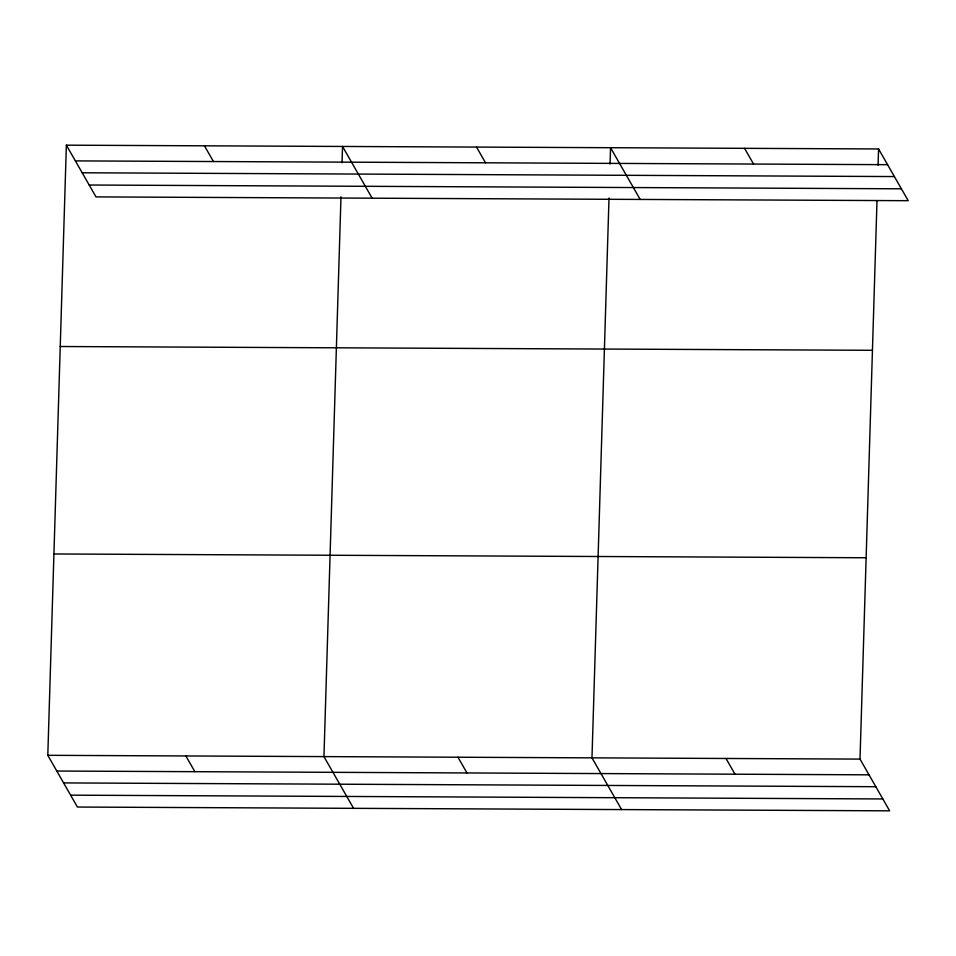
<?xml version="1.0" encoding="UTF-8"?>
<svg xmlns="http://www.w3.org/2000/svg" width="956" height="956" viewBox="0 0 956 956"><rect width="100%" height="100%" fill="white"/><g stroke="black" fill="none" stroke-linecap="round" stroke-linejoin="round"><path stroke-width="1.43" d="M876.999 200.772L860.006 759.1L889.63 810.831L77.424 807.043L47.8 755.312L66.37 145.169L878.576 148.957L908.2 200.688L95.994 196.9L66.37 145.169M340.981 196.793L323.953 756.602L353.577 808.334M342.021 162.735L342.523 146.447L372.147 198.191M609.008 198.035L591.979 757.845L621.603 809.589M610.048 163.99L610.549 147.702L640.173 199.434M878.074 165.233L878.576 148.957M75.381 160.895L887.574 164.671M82.18 172.773L894.386 176.561M89.195 185.022L901.389 188.798M60.24 346.514L872.446 350.302M53.93 553.966L866.124 557.754M47.8 755.312L860.006 759.1M56.81 771.038L869.004 774.826M63.61 782.916L875.816 786.704M70.625 795.165L882.83 798.953M744.557 148.323L753.567 164.05M476.53 147.081L485.54 162.807M725.986 758.478L734.997 774.205M204.441 145.814L213.451 161.528M457.96 757.224L466.97 772.95M185.87 755.957L194.881 771.683"/></g></svg>
